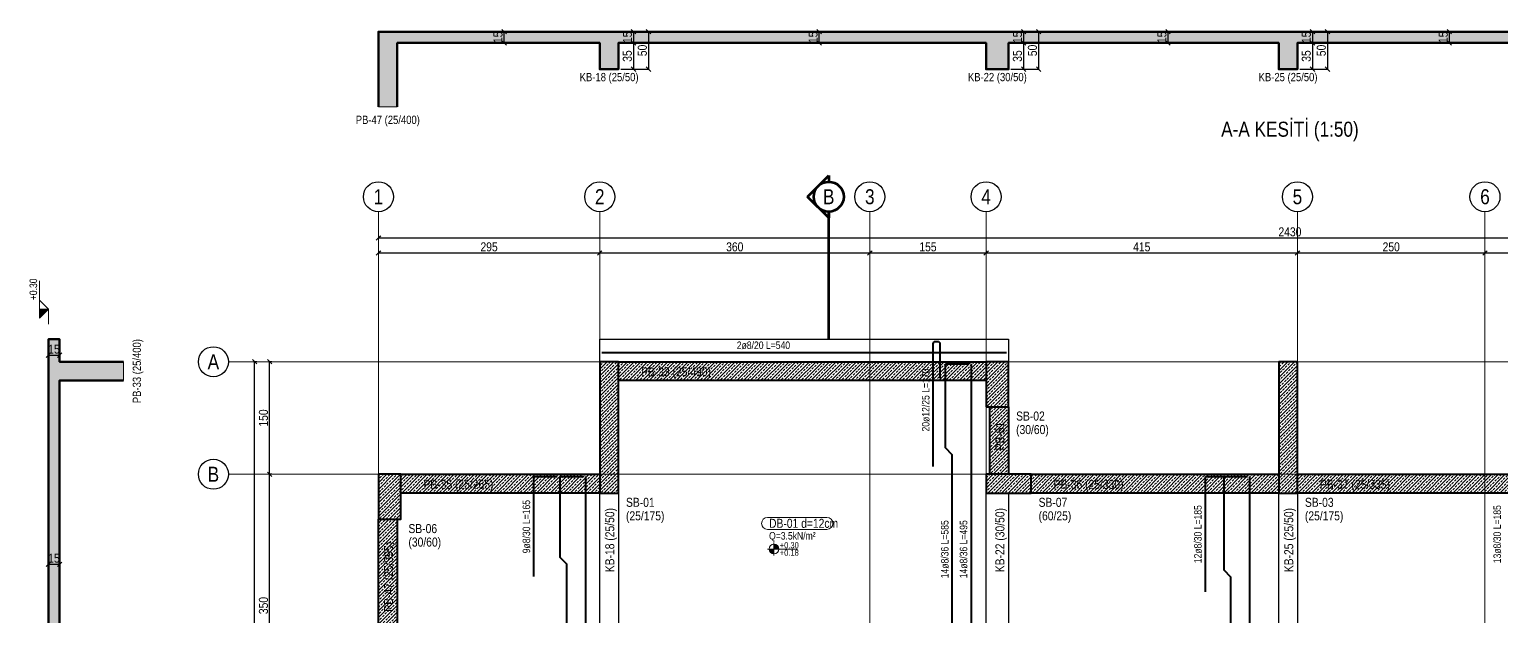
# Model space of a CAD drawing. Header units: millimetres. Extents: x 1379 to 4554, y 556 to 2850.
# Drawn here: x 1379 to 3341, y 2045 to 2827 of the extents above; entities that cross this region are included whole.
import ezdxf
from ezdxf.enums import TextEntityAlignment as Align

# ---------------------------------------------------------------- set-up
doc = ezdxf.new("R2010")
doc.units = ezdxf.units.MM
doc.linetypes.add('DASHED', pattern=[0.75, 0.5, -0.25])
for name, color, linetype, lineweight in [('AKS BALONU (BEYKENT)', 7, 'Continuous', 30), ('AKS CIZGISI (BEYKENT)', 252, 'DASHED', 20), ('AKS OLCU (BEYKENT)', 6, 'Continuous', 18), ('AKS YAZISI (BEYKENT)', 3, 'Continuous', 20), ('DONATI (BEYKENT)', 4, 'Continuous', 40), ('DONATI YAZISI (BEYKENT)', 3, 'Continuous', 20), ('DOSEME ISMI (BEYKENT)', 9, 'Continuous', 20), ('DOSEME PAFTA (BEYKENT)', 3, 'Continuous', 20), ('KAT SINIRI (BEYKENT)', 41, 'Continuous', 25), ('KESIT (BEYKENT)', 151, 'Continuous', 60), ('KESIT CIZGISI (BEYKENT)', 3, 'Continuous', 50), ('KESIT ISMI (BEYKENT)', 6, 'Continuous', 20), ('KESIT SINIRI (BEYKENT)', 241, 'DASHED', 20), ('KIRIS (BEYKENT)', 2, 'Continuous', 30), ('KIRIS ISMI (BEYKENT)', 40, 'Continuous', 20), ('KOLON (BEYKENT)', 3, 'Continuous', 40), ('KOLON ISMI (BEYKENT)', 91, 'Continuous', 20), ('KOT CIZGISI (BEYKENT)', 7, 'Continuous', 20), ('KOT YAZI (BEYKENT)', 7, 'Continuous', 20), ('OLCU (BEYKENT)', 14, 'Continuous', 20), ('PERDE (BEYKENT)', 6, 'Continuous', 40), ('PERDE ISMI (BEYKENT)', 240, 'Continuous', 20), ('TARAMA (BEYKENT)', 8, 'Continuous', 15), ('YUK YAZISI (BEYKENT)', 140, 'Continuous', 20)]:
    doc.layers.add(name, color=color, linetype=linetype, lineweight=lineweight)
doc.styles.add('DONATI YAZISI (BEYKENT)', font='')
doc.styles.add('YAZI (BEYKENT)', font='')
doc.styles.get('DONATI YAZISI (BEYKENT)').set_extended_font_data('Bahnschrift Light Condensed')
doc.styles.get('YAZI (BEYKENT)').set_extended_font_data('Bahnschrift Light Condensed')
doc.dimstyles.new('AKS_OLCU', dxfattribs={"dimtxt": 12, "dimasz": 3, "dimexe": 0.18, "dimexo": 3, "dimgap": 2, "dimtad": 1, "dimdec": 0, "dimrnd": 0.5, "dimzin": 12, "dimdsep": 46, "dimtxsty": 'YAZI (BEYKENT)', "dimtsz": 3, "dimcen": 0.09, "dimclrt": 7, "dimadec": 0, "dimazin": 0, "dimtfac": 1, "dimtdec": 4, "dimtix": 1, "dimtmove": 0, "dimatfit": 3, "dimfxl": 1, "dimtolj": 1, "dimtzin": 0, "dimarcsym": 0})
doc.dimstyles.new('PLAN_OLCU', dxfattribs={"dimtxt": 12, "dimasz": 3, "dimexe": 0.18, "dimexo": 3, "dimgap": 2, "dimtad": 1, "dimdec": 0, "dimrnd": 0.5, "dimzin": 12, "dimdsep": 46, "dimtxsty": 'YAZI (BEYKENT)', "dimtsz": 3, "dimcen": 0.09, "dimclrt": 7, "dimadec": 0, "dimazin": 0, "dimtfac": 1, "dimtdec": 4, "dimtix": 1, "dimtmove": 0, "dimatfit": 3, "dimfxl": 1, "dimtolj": 1, "dimtzin": 0, "dimarcsym": 0})
pattern_1 = [(45, (-63964.3465, -21549.063), (-4.49012806, 4.49012806), []), (45, (-63959.8563, -21549.063), (-4.49012806, 4.49012806), [3.175, -1.5875])]

# ---------------------------------------------------------------- blocks, each defined once
blk = doc.blocks.new('*D88')
at = {"layer": 'Defpoints', "color": 0, "transparency": 16777216}
for p in [(2164.4, 2824.4), (2164.4, 2809.4), (2184.4, 2809.4)]:
    blk.add_point(p, dxfattribs=at)
at = {"layer": 'OLCU (BEYKENT)', "color": 0, "lineweight": -2, "transparency": 16777216}
for p, q in [((2187.4, 2821.4), (2181.4, 2827.4)), ((2167.4, 2824.4), (2184.5, 2824.4)), ((2167.4, 2809.4), (2184.5, 2809.4)), ((2187.4, 2806.4), (2181.4, 2812.4)), ((2184.4, 2824.4), (2184.4, 2809.4))]:
    blk.add_line(p, q, dxfattribs=at)
at = {"layer": 'OLCU (BEYKENT)', "color": 7, "lineweight": 20, "transparency": 16777216, "insert": (2176.3, 2816.9), "char_height": 12, "attachment_point": 5, "rotation": 90, "style": 'YAZI (BEYKENT)'}
blk.add_mtext('\\A1;15', dxfattribs=at)
blk = doc.blocks.new('*D89')
at = {"layer": 'Defpoints', "color": 0, "transparency": 16777216}
for p in [(2164.4, 2809.4), (2164.4, 2774.4), (2184.4, 2774.4)]:
    blk.add_point(p, dxfattribs=at)
at = {"layer": 'OLCU (BEYKENT)', "color": 0, "lineweight": -2, "transparency": 16777216}
for p, q in [((2167.4, 2809.4), (2184.5, 2809.4)), ((2187.4, 2806.4), (2181.4, 2812.4)), ((2184.4, 2809.4), (2184.4, 2774.4)), ((2167.4, 2774.4), (2184.5, 2774.4)), ((2187.4, 2771.4), (2181.4, 2777.4))]:
    blk.add_line(p, q, dxfattribs=at)
at = {"layer": 'OLCU (BEYKENT)', "color": 7, "lineweight": 20, "transparency": 16777216, "insert": (2176.2, 2791.9), "char_height": 12, "attachment_point": 5, "rotation": 90, "style": 'YAZI (BEYKENT)'}
blk.add_mtext('\\A1;35', dxfattribs=at)
blk = doc.blocks.new('*D90')
at = {"layer": 'Defpoints', "color": 0, "transparency": 16777216}
for p in [(2164.4, 2824.4), (2164.4, 2774.4), (2204.4, 2774.4)]:
    blk.add_point(p, dxfattribs=at)
at = {"layer": 'OLCU (BEYKENT)', "color": 0, "lineweight": -2, "transparency": 16777216}
for p, q in [((2207.4, 2821.4), (2201.4, 2827.4)), ((2167.4, 2824.4), (2204.5, 2824.4)), ((2204.4, 2824.4), (2204.4, 2774.4)), ((2167.4, 2774.4), (2204.5, 2774.4)), ((2207.4, 2771.4), (2201.4, 2777.4))]:
    blk.add_line(p, q, dxfattribs=at)
at = {"layer": 'OLCU (BEYKENT)', "color": 7, "lineweight": 20, "transparency": 16777216, "insert": (2196.2, 2799.4), "char_height": 12, "attachment_point": 5, "rotation": 90, "style": 'YAZI (BEYKENT)'}
blk.add_mtext('\\A1;50', dxfattribs=at)
blk = doc.blocks.new('*D91')
at = {"layer": 'Defpoints', "color": 0, "transparency": 16777216}
for p in [(2684.4, 2824.4), (2684.4, 2809.4), (2704.4, 2809.4)]:
    blk.add_point(p, dxfattribs=at)
at = {"layer": 'OLCU (BEYKENT)', "color": 0, "lineweight": -2, "transparency": 16777216}
for p, q in [((2707.4, 2821.4), (2701.4, 2827.4)), ((2687.4, 2824.4), (2704.5, 2824.4)), ((2687.4, 2809.4), (2704.5, 2809.4)), ((2707.4, 2806.4), (2701.4, 2812.4)), ((2704.4, 2824.4), (2704.4, 2809.4))]:
    blk.add_line(p, q, dxfattribs=at)
at = {"layer": 'OLCU (BEYKENT)', "color": 7, "lineweight": 20, "transparency": 16777216, "insert": (2696.3, 2816.9), "char_height": 12, "attachment_point": 5, "rotation": 90, "style": 'YAZI (BEYKENT)'}
blk.add_mtext('\\A1;15', dxfattribs=at)
blk = doc.blocks.new('*D92')
at = {"layer": 'Defpoints', "color": 0, "transparency": 16777216}
for p in [(2684.4, 2809.4), (2684.4, 2774.4), (2704.4, 2774.4)]:
    blk.add_point(p, dxfattribs=at)
at = {"layer": 'OLCU (BEYKENT)', "color": 0, "lineweight": -2, "transparency": 16777216}
for p, q in [((2687.4, 2809.4), (2704.5, 2809.4)), ((2707.4, 2806.4), (2701.4, 2812.4)), ((2704.4, 2809.4), (2704.4, 2774.4)), ((2687.4, 2774.4), (2704.5, 2774.4)), ((2707.4, 2771.4), (2701.4, 2777.4))]:
    blk.add_line(p, q, dxfattribs=at)
at = {"layer": 'OLCU (BEYKENT)', "color": 7, "lineweight": 20, "transparency": 16777216, "insert": (2696.2, 2791.9), "char_height": 12, "attachment_point": 5, "rotation": 90, "style": 'YAZI (BEYKENT)'}
blk.add_mtext('\\A1;35', dxfattribs=at)
blk = doc.blocks.new('*D93')
at = {"layer": 'Defpoints', "color": 0, "transparency": 16777216}
for p in [(2684.4, 2824.4), (2684.4, 2774.4), (2724.4, 2774.4)]:
    blk.add_point(p, dxfattribs=at)
at = {"layer": 'OLCU (BEYKENT)', "color": 0, "lineweight": -2, "transparency": 16777216}
for p, q in [((2727.4, 2821.4), (2721.4, 2827.4)), ((2687.4, 2824.4), (2724.5, 2824.4)), ((2724.4, 2824.4), (2724.4, 2774.4)), ((2687.4, 2774.4), (2724.5, 2774.4)), ((2727.4, 2771.4), (2721.4, 2777.4))]:
    blk.add_line(p, q, dxfattribs=at)
at = {"layer": 'OLCU (BEYKENT)', "color": 7, "lineweight": 20, "transparency": 16777216, "insert": (2716.2, 2799.4), "char_height": 12, "attachment_point": 5, "rotation": 90, "style": 'YAZI (BEYKENT)'}
blk.add_mtext('\\A1;50', dxfattribs=at)
blk = doc.blocks.new('*D94')
at = {"layer": 'Defpoints', "color": 0, "transparency": 16777216}
for p in [(3069.4, 2824.4), (3069.4, 2809.4), (3089.4, 2809.4)]:
    blk.add_point(p, dxfattribs=at)
at = {"layer": 'OLCU (BEYKENT)', "color": 0, "lineweight": -2, "transparency": 16777216}
for p, q in [((3092.4, 2821.4), (3086.4, 2827.4)), ((3072.4, 2824.4), (3089.5, 2824.4)), ((3072.4, 2809.4), (3089.5, 2809.4)), ((3092.4, 2806.4), (3086.4, 2812.4)), ((3089.4, 2824.4), (3089.4, 2809.4))]:
    blk.add_line(p, q, dxfattribs=at)
at = {"layer": 'OLCU (BEYKENT)', "color": 7, "lineweight": 20, "transparency": 16777216, "insert": (3081.3, 2816.9), "char_height": 12, "attachment_point": 5, "rotation": 90, "style": 'YAZI (BEYKENT)'}
blk.add_mtext('\\A1;15', dxfattribs=at)
blk = doc.blocks.new('*D95')
at = {"layer": 'Defpoints', "color": 0, "transparency": 16777216}
for p in [(3069.4, 2809.4), (3069.4, 2774.4), (3089.4, 2774.4)]:
    blk.add_point(p, dxfattribs=at)
at = {"layer": 'OLCU (BEYKENT)', "color": 0, "lineweight": -2, "transparency": 16777216}
for p, q in [((3072.4, 2809.4), (3089.5, 2809.4)), ((3092.4, 2806.4), (3086.4, 2812.4)), ((3089.4, 2809.4), (3089.4, 2774.4)), ((3072.4, 2774.4), (3089.5, 2774.4)), ((3092.4, 2771.4), (3086.4, 2777.4))]:
    blk.add_line(p, q, dxfattribs=at)
at = {"layer": 'OLCU (BEYKENT)', "color": 7, "lineweight": 20, "transparency": 16777216, "insert": (3081.2, 2791.9), "char_height": 12, "attachment_point": 5, "rotation": 90, "style": 'YAZI (BEYKENT)'}
blk.add_mtext('\\A1;35', dxfattribs=at)
blk = doc.blocks.new('*D96')
at = {"layer": 'Defpoints', "color": 0, "transparency": 16777216}
for p in [(3069.4, 2824.4), (3069.4, 2774.4), (3109.4, 2774.4)]:
    blk.add_point(p, dxfattribs=at)
at = {"layer": 'OLCU (BEYKENT)', "color": 0, "lineweight": -2, "transparency": 16777216}
for p, q in [((3112.4, 2821.4), (3106.4, 2827.4)), ((3072.4, 2824.4), (3109.5, 2824.4)), ((3109.4, 2824.4), (3109.4, 2774.4)), ((3072.4, 2774.4), (3109.5, 2774.4)), ((3112.4, 2771.4), (3106.4, 2777.4))]:
    blk.add_line(p, q, dxfattribs=at)
at = {"layer": 'OLCU (BEYKENT)', "color": 7, "lineweight": 20, "transparency": 16777216, "insert": (3101.2, 2799.4), "char_height": 12, "attachment_point": 5, "rotation": 90, "style": 'YAZI (BEYKENT)'}
blk.add_mtext('\\A1;50', dxfattribs=at)
blk = doc.blocks.new('*D103')
at = {"layer": 'Defpoints', "color": 0, "transparency": 16777216}
for p in [(2411.9, 2824.4), (2411.9, 2809.4), (2431.9, 2824.4)]:
    blk.add_point(p, dxfattribs=at)
at = {"layer": 'OLCU (BEYKENT)', "color": 0, "lineweight": -2, "transparency": 16777216}
for p, q in [((2434.9, 2821.4), (2428.9, 2827.4)), ((2414.9, 2824.4), (2432, 2824.4)), ((2414.9, 2809.4), (2432, 2809.4)), ((2434.9, 2806.4), (2428.9, 2812.4)), ((2431.9, 2809.4), (2431.9, 2824.4))]:
    blk.add_line(p, q, dxfattribs=at)
at = {"layer": 'OLCU (BEYKENT)', "color": 7, "lineweight": 20, "transparency": 16777216, "insert": (2423.8, 2816.9), "char_height": 12, "attachment_point": 5, "rotation": 90, "style": 'YAZI (BEYKENT)'}
blk.add_mtext('\\A1;15', dxfattribs=at)
blk = doc.blocks.new('*D105')
at = {"layer": 'Defpoints', "color": 0, "transparency": 16777216}
for p in [(1991.9, 2824.4), (1991.9, 2809.4), (2011.9, 2824.4)]:
    blk.add_point(p, dxfattribs=at)
at = {"layer": 'OLCU (BEYKENT)', "color": 0, "lineweight": -2, "transparency": 16777216}
for p, q in [((2014.9, 2821.4), (2008.9, 2827.4)), ((1994.9, 2824.4), (2012, 2824.4)), ((1994.9, 2809.4), (2012, 2809.4)), ((2014.9, 2806.4), (2008.9, 2812.4)), ((2011.9, 2809.4), (2011.9, 2824.4))]:
    blk.add_line(p, q, dxfattribs=at)
at = {"layer": 'OLCU (BEYKENT)', "color": 7, "lineweight": 20, "transparency": 16777216, "insert": (2003.8, 2816.9), "char_height": 12, "attachment_point": 5, "rotation": 90, "style": 'YAZI (BEYKENT)'}
blk.add_mtext('\\A1;15', dxfattribs=at)
blk = doc.blocks.new('*D106')
at = {"layer": 'Defpoints', "color": 0, "transparency": 16777216}
for p in [(2876.9, 2824.4), (2876.9, 2809.4), (2896.9, 2824.4)]:
    blk.add_point(p, dxfattribs=at)
at = {"layer": 'OLCU (BEYKENT)', "color": 0, "lineweight": -2, "transparency": 16777216}
for p, q in [((2899.9, 2821.4), (2893.9, 2827.4)), ((2879.9, 2824.4), (2897, 2824.4)), ((2879.9, 2809.4), (2897, 2809.4)), ((2899.9, 2806.4), (2893.9, 2812.4)), ((2896.9, 2809.4), (2896.9, 2824.4))]:
    blk.add_line(p, q, dxfattribs=at)
at = {"layer": 'OLCU (BEYKENT)', "color": 7, "lineweight": 20, "transparency": 16777216, "insert": (2888.8, 2816.9), "char_height": 12, "attachment_point": 5, "rotation": 90, "style": 'YAZI (BEYKENT)'}
blk.add_mtext('\\A1;15', dxfattribs=at)
blk = doc.blocks.new('*D107')
at = {"layer": 'Defpoints', "color": 0, "transparency": 16777216}
for p in [(3251.9, 2824.4), (3251.9, 2809.4), (3271.9, 2824.4)]:
    blk.add_point(p, dxfattribs=at)
at = {"layer": 'OLCU (BEYKENT)', "color": 0, "lineweight": -2, "transparency": 16777216}
for p, q in [((3274.9, 2821.4), (3268.9, 2827.4)), ((3254.9, 2824.4), (3272, 2824.4)), ((3254.9, 2809.4), (3272, 2809.4)), ((3274.9, 2806.4), (3268.9, 2812.4)), ((3271.9, 2809.4), (3271.9, 2824.4))]:
    blk.add_line(p, q, dxfattribs=at)
at = {"layer": 'OLCU (BEYKENT)', "color": 7, "lineweight": 20, "transparency": 16777216, "insert": (3263.8, 2816.9), "char_height": 12, "attachment_point": 5, "rotation": 90, "style": 'YAZI (BEYKENT)'}
blk.add_mtext('\\A1;15', dxfattribs=at)
blk = doc.blocks.new('*D118')
at = {"layer": 'Defpoints', "color": 0, "transparency": 16777216}
for p in [(1404.4, 2134.4), (1419.4, 2134.4), (1419.4, 2114.4)]:
    blk.add_point(p, dxfattribs=at)
at = {"layer": 'OLCU (BEYKENT)', "color": 0, "lineweight": -2, "transparency": 16777216}
for p, q in [((1404.4, 2131.4), (1404.4, 2114.2)), ((1419.4, 2131.4), (1419.4, 2114.2)), ((1401.4, 2111.4), (1407.4, 2117.4)), ((1404.4, 2114.4), (1419.4, 2114.4)), ((1416.4, 2111.4), (1422.4, 2117.4))]:
    blk.add_line(p, q, dxfattribs=at)
at = {"layer": 'OLCU (BEYKENT)', "color": 7, "lineweight": 20, "transparency": 16777216, "insert": (1411.9, 2122.5), "char_height": 12, "attachment_point": 5, "style": 'YAZI (BEYKENT)'}
blk.add_mtext('\\A1;15', dxfattribs=at)
blk = doc.blocks.new('*D122')
at = {"layer": 'Defpoints', "color": 0, "transparency": 16777216}
for p in [(1404.4, 2413.1), (1419.4, 2413.1), (1419.4, 2393.1)]:
    blk.add_point(p, dxfattribs=at)
at = {"layer": 'OLCU (BEYKENT)', "color": 0, "lineweight": -2, "transparency": 16777216}
for p, q in [((1401.4, 2390.1), (1407.4, 2396.1)), ((1404.4, 2410.1), (1404.4, 2392.9)), ((1416.4, 2390.1), (1422.4, 2396.1)), ((1419.4, 2410.1), (1419.4, 2392.9)), ((1404.4, 2393.1), (1419.4, 2393.1))]:
    blk.add_line(p, q, dxfattribs=at)
at = {"layer": 'OLCU (BEYKENT)', "color": 7, "lineweight": 20, "transparency": 16777216, "insert": (1411.9, 2401.2), "char_height": 12, "attachment_point": 5, "style": 'YAZI (BEYKENT)'}
blk.add_mtext('\\A1;15', dxfattribs=at)
blk = doc.blocks.new('*D124')
at = {"layer": 'AKS OLCU (BEYKENT)', "color": 0, "lineweight": -2, "transparency": 16777216}
for p, q in [((1841.4, 2546.4), (1847.4, 2552.4)), ((1844.4, 2552.4), (1844.4, 2549.6)), ((4271.4, 2546.4), (4277.4, 2552.4)), ((4274.4, 2552.4), (4274.4, 2549.6)), ((1844.4, 2549.4), (4274.4, 2549.4))]:
    blk.add_line(p, q, dxfattribs=at)
at = {"layer": 'Defpoints', "color": 0, "transparency": 16777216}
for p in [(1844.4, 2549.4), (4274.4, 2549.4), (4274.4, 2549.4)]:
    blk.add_point(p, dxfattribs=at)
at = {"layer": 'AKS OLCU (BEYKENT)', "color": 7, "transparency": 16777216, "insert": (3059.4, 2557.5), "char_height": 12, "attachment_point": 5, "style": 'YAZI (BEYKENT)'}
blk.add_mtext('\\A1;2430', dxfattribs=at)
blk = doc.blocks.new('*D125')
at = {"layer": 'AKS OLCU (BEYKENT)', "color": 0, "lineweight": -2, "transparency": 16777216}
for p, q in [((1841.4, 2526.4), (1847.4, 2532.4)), ((1844.4, 2532.4), (1844.4, 2529.6)), ((2136.4, 2526.4), (2142.4, 2532.4)), ((2139.4, 2532.4), (2139.4, 2529.6)), ((1844.4, 2529.4), (2139.4, 2529.4))]:
    blk.add_line(p, q, dxfattribs=at)
at = {"layer": 'Defpoints', "color": 0, "transparency": 16777216}
for p in [(1844.4, 2529.4), (2139.4, 2529.4), (2139.4, 2529.4)]:
    blk.add_point(p, dxfattribs=at)
at = {"layer": 'AKS OLCU (BEYKENT)', "color": 7, "transparency": 16777216, "insert": (1991.9, 2537.5), "char_height": 12, "attachment_point": 5, "style": 'YAZI (BEYKENT)'}
blk.add_mtext('\\A1;295', dxfattribs=at)
blk = doc.blocks.new('*D126')
at = {"layer": 'AKS OLCU (BEYKENT)', "color": 0, "lineweight": -2, "transparency": 16777216}
for p, q in [((2136.4, 2526.4), (2142.4, 2532.4)), ((2139.4, 2532.4), (2139.4, 2529.6)), ((2496.4, 2526.4), (2502.4, 2532.4)), ((2499.4, 2532.4), (2499.4, 2529.6)), ((2139.4, 2529.4), (2499.4, 2529.4))]:
    blk.add_line(p, q, dxfattribs=at)
at = {"layer": 'Defpoints', "color": 0, "transparency": 16777216}
for p in [(2139.4, 2529.4), (2499.4, 2529.4), (2499.4, 2529.4)]:
    blk.add_point(p, dxfattribs=at)
at = {"layer": 'AKS OLCU (BEYKENT)', "color": 7, "transparency": 16777216, "insert": (2319.4, 2537.5), "char_height": 12, "attachment_point": 5, "style": 'YAZI (BEYKENT)'}
blk.add_mtext('\\A1;360', dxfattribs=at)
blk = doc.blocks.new('*D127')
at = {"layer": 'AKS OLCU (BEYKENT)', "color": 0, "lineweight": -2, "transparency": 16777216}
for p, q in [((2496.4, 2526.4), (2502.4, 2532.4)), ((2499.4, 2532.4), (2499.4, 2529.6)), ((2651.4, 2526.4), (2657.4, 2532.4)), ((2654.4, 2532.4), (2654.4, 2529.6)), ((2499.4, 2529.4), (2654.4, 2529.4))]:
    blk.add_line(p, q, dxfattribs=at)
at = {"layer": 'Defpoints', "color": 0, "transparency": 16777216}
for p in [(2499.4, 2529.4), (2654.4, 2529.4), (2654.4, 2529.4)]:
    blk.add_point(p, dxfattribs=at)
at = {"layer": 'AKS OLCU (BEYKENT)', "color": 7, "transparency": 16777216, "insert": (2576.9, 2537.5), "char_height": 12, "attachment_point": 5, "style": 'YAZI (BEYKENT)'}
blk.add_mtext('\\A1;155', dxfattribs=at)
blk = doc.blocks.new('*D128')
at = {"layer": 'AKS OLCU (BEYKENT)', "color": 0, "lineweight": -2, "transparency": 16777216}
for p, q in [((2651.4, 2526.4), (2657.4, 2532.4)), ((2654.4, 2532.4), (2654.4, 2529.6)), ((3066.4, 2526.4), (3072.4, 2532.4)), ((3069.4, 2532.4), (3069.4, 2529.6)), ((2654.4, 2529.4), (3069.4, 2529.4))]:
    blk.add_line(p, q, dxfattribs=at)
at = {"layer": 'Defpoints', "color": 0, "transparency": 16777216}
for p in [(2654.4, 2529.4), (3069.4, 2529.4), (3069.4, 2529.4)]:
    blk.add_point(p, dxfattribs=at)
at = {"layer": 'AKS OLCU (BEYKENT)', "color": 7, "transparency": 16777216, "insert": (2861.9, 2537.5), "char_height": 12, "attachment_point": 5, "style": 'YAZI (BEYKENT)'}
blk.add_mtext('\\A1;415', dxfattribs=at)
blk = doc.blocks.new('*D129')
at = {"layer": 'AKS OLCU (BEYKENT)', "color": 0, "lineweight": -2, "transparency": 16777216}
for p, q in [((3066.4, 2526.4), (3072.4, 2532.4)), ((3069.4, 2532.4), (3069.4, 2529.6)), ((3316.4, 2526.4), (3322.4, 2532.4)), ((3319.4, 2532.4), (3319.4, 2529.6)), ((3069.4, 2529.4), (3319.4, 2529.4))]:
    blk.add_line(p, q, dxfattribs=at)
at = {"layer": 'Defpoints', "color": 0, "transparency": 16777216}
for p in [(3069.4, 2529.4), (3319.4, 2529.4), (3319.4, 2529.4)]:
    blk.add_point(p, dxfattribs=at)
at = {"layer": 'AKS OLCU (BEYKENT)', "color": 7, "transparency": 16777216, "insert": (3194.4, 2537.5), "char_height": 12, "attachment_point": 5, "style": 'YAZI (BEYKENT)'}
blk.add_mtext('\\A1;250', dxfattribs=at)
blk = doc.blocks.new('*D130')
at = {"layer": 'AKS OLCU (BEYKENT)', "color": 0, "lineweight": -2, "transparency": 16777216}
for p, q in [((3316.4, 2526.4), (3322.4, 2532.4)), ((3319.4, 2532.4), (3319.4, 2529.6)), ((3461.4, 2526.4), (3467.4, 2532.4)), ((3464.4, 2532.4), (3464.4, 2529.6)), ((3319.4, 2529.4), (3464.4, 2529.4))]:
    blk.add_line(p, q, dxfattribs=at)
at = {"layer": 'Defpoints', "color": 0, "transparency": 16777216}
for p in [(3319.4, 2529.4), (3464.4, 2529.4), (3464.4, 2529.4)]:
    blk.add_point(p, dxfattribs=at)
at = {"layer": 'AKS OLCU (BEYKENT)', "color": 7, "transparency": 16777216, "insert": (3391.9, 2537.5), "char_height": 12, "attachment_point": 5, "style": 'YAZI (BEYKENT)'}
blk.add_mtext('\\A1;145', dxfattribs=at)
blk = doc.blocks.new('*D146')
at = {"layer": 'AKS OLCU (BEYKENT)', "color": 0, "lineweight": -2, "transparency": 16777216}
for p, q in [((1682.4, 2381.4), (1676.4, 2387.4)), ((1679.4, 804.4), (1679.4, 2384.4)), ((1682.4, 2384.4), (1679.5, 2384.4)), ((1682.4, 801.4), (1676.4, 807.4)), ((1682.4, 804.4), (1679.5, 804.4))]:
    blk.add_line(p, q, dxfattribs=at)
at = {"layer": 'Defpoints', "color": 0, "transparency": 16777216}
for p in [(1679.4, 2384.4), (1679.4, 2384.4), (1679.4, 804.4)]:
    blk.add_point(p, dxfattribs=at)
at = {"layer": 'AKS OLCU (BEYKENT)', "color": 7, "transparency": 16777216, "insert": (1671.2, 1594.4), "char_height": 12, "attachment_point": 5, "rotation": 90, "style": 'YAZI (BEYKENT)'}
blk.add_mtext('\\A1;1580', dxfattribs=at)
blk = doc.blocks.new('*D157')
at = {"layer": 'AKS OLCU (BEYKENT)', "color": 0, "lineweight": -2, "transparency": 16777216}
for p, q in [((1702.4, 2231.4), (1696.4, 2237.4)), ((1699.4, 1884.4), (1699.4, 2234.4)), ((1702.4, 2234.4), (1699.5, 2234.4)), ((1702.4, 1881.4), (1696.4, 1887.4)), ((1702.4, 1884.4), (1699.5, 1884.4))]:
    blk.add_line(p, q, dxfattribs=at)
at = {"layer": 'Defpoints', "color": 0, "transparency": 16777216}
for p in [(1699.4, 2234.4), (1699.4, 2234.4), (1699.4, 1884.4)]:
    blk.add_point(p, dxfattribs=at)
at = {"layer": 'AKS OLCU (BEYKENT)', "color": 7, "transparency": 16777216, "insert": (1691.2, 2059.4), "char_height": 12, "attachment_point": 5, "rotation": 90, "style": 'YAZI (BEYKENT)'}
blk.add_mtext('\\A1;350', dxfattribs=at)
blk = doc.blocks.new('*D158')
at = {"layer": 'AKS OLCU (BEYKENT)', "color": 0, "lineweight": -2, "transparency": 16777216}
for p, q in [((1702.4, 2381.4), (1696.4, 2387.4)), ((1699.4, 2234.4), (1699.4, 2384.4)), ((1702.4, 2384.4), (1699.5, 2384.4)), ((1702.4, 2231.4), (1696.4, 2237.4)), ((1702.4, 2234.4), (1699.5, 2234.4))]:
    blk.add_line(p, q, dxfattribs=at)
at = {"layer": 'Defpoints', "color": 0, "transparency": 16777216}
for p in [(1699.4, 2384.4), (1699.4, 2384.4), (1699.4, 2234.4)]:
    blk.add_point(p, dxfattribs=at)
at = {"layer": 'AKS OLCU (BEYKENT)', "color": 7, "transparency": 16777216, "insert": (1691.2, 2309.4), "char_height": 12, "attachment_point": 5, "rotation": 90, "style": 'YAZI (BEYKENT)'}
blk.add_mtext('\\A1;150', dxfattribs=at)

msp = doc.modelspace()

# ---------------------------------------------------------------- hatches: boundary and pattern name
at = {"layer": 'KOT CIZGISI (BEYKENT)'}
msp.add_hatch(color=250, dxfattribs=at).paths.add_polyline_path([(1404.4, 2454.4), (1392.4, 2442.4), (1392.4, 2454.4)])
at = {"layer": 'KOT CIZGISI (BEYKENT)', "true_color": 0x000000}
h = msp.add_hatch(color=18, dxfattribs=at)
h.dxf.hatch_style = 1
h.paths.add_polyline_path([(2371.6, 2141.2), (2371.6, 2134.7), (2378.1, 2134.7, 0.414214)])
h = msp.add_hatch(color=18, dxfattribs=at)
h.dxf.hatch_style = 1
h.paths.add_polyline_path([(2371.6, 2134.7), (2365.1, 2134.7, 0.414214), (2371.6, 2128.2)])
at = {"layer": 'TARAMA (BEYKENT)'}
h = msp.add_hatch(dxfattribs=at)
h.set_pattern_fill('ANSI33', color=256, style=0)
h.set_pattern_definition(pattern_1)
h.paths.add_polyline_path([(1844.4, 2824.4), (4274.4, 2824.4), (4274.4, 2724.4), (4249.4, 2724.4), (4249.4, 2809.4), (3979.4, 2809.4), (3979.4, 2774.4), (3954.4, 2774.4), (3954.4, 2809.4), (3464.4, 2809.4), (3464.4, 2774.4), (3434.4, 2774.4), (3434.4, 2809.4), (3069.4, 2809.4), (3069.4, 2774.4), (3044.4, 2774.4), (3044.4, 2809.4), (2684.4, 2809.4), (2684.4, 2774.4), (2654.4, 2774.4), (2654.4, 2809.4), (2164.4, 2809.4), (2164.4, 2774.4), (2139.4, 2774.4), (2139.4, 2809.4), (1869.4, 2809.4), (1869.4, 2724.4), (1844.4, 2724.4)])
h = msp.add_hatch(dxfattribs=at)
h.set_pattern_fill('ANSI33', color=256, style=0)
h.set_pattern_definition(pattern_1)
h.paths.add_polyline_path([(1419.4, 829.4), (1504.4, 829.4), (1504.4, 804.4), (1419.4, 804.4), (1419.4, 774.4), (1404.4, 774.4), (1404.4, 2414.4), (1419.4, 2414.4), (1419.4, 2384.4), (1504.4, 2384.4), (1504.4, 2359.4), (1419.4, 2359.4), (1419.4, 1909.4), (1454.4, 1909.4), (1454.4, 1884.4), (1419.4, 1884.4), (1419.4, 1609.4), (1454.4, 1609.4), (1454.4, 1579.4), (1419.4, 1579.4), (1419.4, 1304.4), (1454.4, 1304.4), (1454.4, 1279.4), (1419.4, 1279.4)])
h = msp.add_hatch(dxfattribs=at)
h.set_pattern_fill('ANSI33', color=256, style=0)
h.set_pattern_definition(pattern_1)
h.paths.add_polyline_path([(2139.4, 2209.4), (2164.4, 2209.4), (2164.4, 2384.4), (2139.4, 2384.4)])
h = msp.add_hatch(dxfattribs=at)
h.set_pattern_fill('ANSI33', color=256, style=0)
h.set_pattern_definition(pattern_1)
h.paths.add_polyline_path([(2654.4, 2384.4), (2654.4, 2359.4), (2164.4, 2359.4), (2164.4, 2384.4)])
h = msp.add_hatch(dxfattribs=at)
h.set_pattern_fill('ANSI33', color=256, style=0)
h.set_pattern_definition(pattern_1)
h.paths.add_polyline_path([(2654.4, 2324.4), (2684.4, 2324.4), (2684.4, 2384.4), (2654.4, 2384.4)])
h = msp.add_hatch(dxfattribs=at)
h.set_pattern_fill('ANSI33', color=256, style=0)
h.set_pattern_definition(pattern_1)
h.paths.add_polyline_path([(3044.4, 2209.4), (3069.4, 2209.4), (3069.4, 2384.4), (3044.4, 2384.4)])
h = msp.add_hatch(dxfattribs=at)
h.set_pattern_fill('ANSI33', color=256, style=0)
h.set_pattern_definition(pattern_1)
h.paths.add_polyline_path([(2659.4, 2324.4), (2684.4, 2324.4), (2684.4, 2234.4), (2659.4, 2234.4)])
h = msp.add_hatch(dxfattribs=at)
h.set_pattern_fill('ANSI33', color=256, style=0)
h.set_pattern_definition(pattern_1)
h.paths.add_polyline_path([(1844.4, 2174.4), (1874.4, 2174.4), (1874.4, 2234.4), (1844.4, 2234.4)])
h = msp.add_hatch(dxfattribs=at)
h.set_pattern_fill('ANSI33', color=256, style=0)
h.set_pattern_definition(pattern_1)
h.paths.add_polyline_path([(2139.4, 2234.4), (2139.4, 2209.4), (1874.4, 2209.4), (1874.4, 2234.4)])
h = msp.add_hatch(dxfattribs=at)
h.set_pattern_fill('ANSI33', color=256, style=0)
h.set_pattern_definition(pattern_1)
h.paths.add_polyline_path([(2654.4, 2209.4), (2714.4, 2209.4), (2714.4, 2234.4), (2654.4, 2234.4)])
h = msp.add_hatch(dxfattribs=at)
h.set_pattern_fill('ANSI33', color=256, style=0)
h.set_pattern_definition(pattern_1)
h.paths.add_polyline_path([(3044.4, 2234.4), (3044.4, 2209.4), (2714.4, 2209.4), (2714.4, 2234.4)])
h = msp.add_hatch(dxfattribs=at)
h.set_pattern_fill('ANSI33', color=256, style=0)
h.set_pattern_definition(pattern_1)
h.paths.add_polyline_path([(3404.4, 2234.4), (3404.4, 2209.4), (3069.4, 2209.4), (3069.4, 2234.4)])
h = msp.add_hatch(dxfattribs=at)
h.set_pattern_fill('ANSI33', color=256, style=0)
h.set_pattern_definition(pattern_1)
h.paths.add_polyline_path([(1844.4, 2174.4), (1869.4, 2174.4), (1869.4, 1779.4), (1844.4, 1779.4)])

# ---------------------------------------------------------------- linework, layer by layer
at = {"layer": 'AKS BALONU (BEYKENT)'}
for centre in [(1844.4, 2604.4), (2139.4, 2604.4), (2499.4, 2604.4), (2654.4, 2604.4), (3069.4, 2604.4), (3319.4, 2604.4), (1624.4, 2384.4), (1624.4, 2234.4)]:
    msp.add_circle(centre, 20, dxfattribs=at)
at = {"layer": 'AKS CIZGISI (BEYKENT)'}
for p, q in [((1844.4, 604.4), (1844.4, 2584.4)), ((2139.4, 604.4), (2139.4, 2584.4)), ((2499.4, 604.4), (2499.4, 2584.4)), ((2654.4, 604.4), (2654.4, 2584.4)), ((3069.4, 604.4), (3069.4, 2584.4)), ((3319.4, 604.4), (3319.4, 2584.4)), ((1644.4, 2384.4), (4474.4, 2384.4)), ((1644.4, 2234.4), (4474.4, 2234.4))]:
    msp.add_line(p, q, dxfattribs=at)
at = {"layer": 'DONATI (BEYKENT)'}
for points in [[(2681.4, 2396.4), (2142.4, 2396.4)], [(2634.3, 2381.4), (2634.3, 1887.4)], [(2120.6, 2231.4), (2120.6, 1757.4)], [(3005.7, 2231.4), (3005.7, 1672.4)]]:
    msp.add_lwpolyline(points, dxfattribs=at)
for points in [[(2583.9, 2244.9), (2583.9, 2408.4, -0.414214), (2586.9, 2411.4), (2589.9, 2411.4, -0.414214), (2592.9, 2408.4), (2592.9, 2362.4)], [(2600.3, 1835.9), (2600.3, 1998.8, -0.198912), (2600.8, 1999.8), (2608.9, 2008, 0.198912), (2609.3, 2009), (2609.3, 2259.8, 0.198912), (2608.9, 2260.8), (2600.8, 2269, -0.198912), (2600.3, 2270), (2600.3, 2379.9, -0.414214), (2601.8, 2381.4), (2631.3, 2381.4)], [(2051.6, 2097.9), (2051.6, 2229.9, -0.414214), (2053.1, 2231.4), (2082.6, 2231.4)], [(2086.6, 1715.1), (2086.6, 1864.8, -0.198912), (2087, 1865.8), (2095.1, 1874, 0.198912), (2095.6, 1875), (2095.6, 2113.8, 0.198912), (2095.1, 2114.8), (2087, 2123, -0.198912), (2086.6, 2124), (2086.6, 2229.9, -0.414214), (2088.1, 2231.4), (2117.6, 2231.4)], [(2946.7, 2077.6), (2946.7, 2229.9, -0.414214), (2948.2, 2231.4), (2977.7, 2231.4)], [(2971.7, 1629.9), (2971.7, 1796.8, -0.198912), (2972.1, 1797.8), (2980.2, 1806, 0.198912), (2980.7, 1807), (2980.7, 2096.8, 0.198912), (2980.2, 2097.8), (2972.1, 2106, -0.198912), (2971.7, 2107), (2971.7, 2229.9, -0.414214), (2973.2, 2231.4), (3002.7, 2231.4)]]:
    msp.add_lwpolyline(points, format="xyb", dxfattribs=at)
at = {"layer": 'DOSEME PAFTA (BEYKENT)'}
msp.add_lwpolyline([(2363.1, 2176.9), (2442.2, 2176.9, -1), (2442.2, 2160.9), (2363.1, 2160.9, -1)], format="xyb", close=True, dxfattribs=at)
at = {"layer": 'KAT SINIRI (BEYKENT)'}
msp.add_lwpolyline([(3541.6, 1168.4), (3069.4, 1168.4), (3069.4, 954.4), (2684.4, 954.4), (2684.4, 774.4), (2139.4, 774.4), (2139.4, 954.4), (1844.4, 954.4), (1844.4, 1434.4), (1969.4, 1434.4), (1969.4, 1754.4), (1844.4, 1754.4), (1844.4, 2234.4), (2139.4, 2234.4), (2139.4, 2414.4), (2684.4, 2414.4), (2684.4, 2234.4), (3044.4, 2234.4), (3044.4, 2384.4), (3069.4, 2384.4), (3069.4, 2234.4), (3434.4, 2234.4)], dxfattribs=at)
at = {"layer": 'KESIT (BEYKENT)', "lineweight": 60}
for points in [[(2416.3, 2604.4), (2444.6, 2632.7)], [(2444.6, 2632.7), (2444.6, 2624.4)], [(2444.6, 2576.1), (2416.3, 2604.4)], [(2444.6, 2584.4), (2444.6, 2576.1)]]:
    msp.add_lwpolyline(points, dxfattribs=at)
at = {"layer": 'KESIT (BEYKENT)', "linetype": 'DASHED'}
msp.add_lwpolyline([(2444.6, 2414.4), (2444.6, 2584.4)], dxfattribs=at)
at = {"layer": 'KESIT (BEYKENT)', "lineweight": 60}
msp.add_circle((2444.6, 2604.4), 20, dxfattribs=at)
at = {"layer": 'KESIT CIZGISI (BEYKENT)'}
for points in [[(1844.4, 2724.4), (1844.4, 2824.4), (4274.4, 2824.4), (4274.4, 2724.4)], [(4249.4, 2724.4), (4249.4, 2809.4), (3979.4, 2809.4), (3979.4, 2774.4), (3954.4, 2774.4), (3954.4, 2809.4), (3464.4, 2809.4), (3464.4, 2774.4), (3434.4, 2774.4), (3434.4, 2809.4), (3069.4, 2809.4), (3069.4, 2774.4), (3044.4, 2774.4), (3044.4, 2809.4), (2684.4, 2809.4), (2684.4, 2774.4), (2654.4, 2774.4), (2654.4, 2809.4), (2164.4, 2809.4), (2164.4, 2774.4), (2139.4, 2774.4), (2139.4, 2809.4), (1869.4, 2809.4), (1869.4, 2724.4)], [(1504.4, 804.4), (1419.4, 804.4), (1419.4, 774.4), (1404.4, 774.4), (1404.4, 2414.4), (1419.4, 2414.4), (1419.4, 2384.4), (1504.4, 2384.4)], [(1504.4, 2359.4), (1419.4, 2359.4), (1419.4, 1909.4), (1454.4, 1909.4), (1454.4, 1884.4), (1419.4, 1884.4), (1419.4, 1609.4), (1454.4, 1609.4), (1454.4, 1579.4), (1419.4, 1579.4), (1419.4, 1304.4), (1454.4, 1304.4), (1454.4, 1279.4), (1419.4, 1279.4), (1419.4, 829.4), (1504.4, 829.4)]]:
    msp.add_lwpolyline(points, dxfattribs=at)
at = {"layer": 'KESIT SINIRI (BEYKENT)'}
for points in [[(1844.4, 2724.4), (1869.4, 2724.4)], [(1504.4, 2359.4), (1504.4, 2384.4)]]:
    msp.add_lwpolyline(points, dxfattribs=at)
at = {"layer": 'KIRIS (BEYKENT)'}
for p, q in [((2139.4, 1944.4), (2139.4, 2209.4)), ((2164.4, 2209.4), (2164.4, 1944.4)), ((2654.4, 1944.4), (2654.4, 2209.4)), ((2684.4, 2209.4), (2684.4, 1944.4)), ((3044.4, 1819.4), (3044.4, 2209.4)), ((3069.4, 2209.4), (3069.4, 1819.4))]:
    msp.add_line(p, q, dxfattribs=at)
at = {"layer": 'KOLON (BEYKENT)'}
for points in [[(2139.4, 2209.4), (2164.4, 2209.4), (2164.4, 2384.4), (2139.4, 2384.4)], [(2654.4, 2324.4), (2684.4, 2324.4), (2684.4, 2384.4), (2654.4, 2384.4)], [(3044.4, 2209.4), (3069.4, 2209.4), (3069.4, 2384.4), (3044.4, 2384.4)], [(1844.4, 2174.4), (1874.4, 2174.4), (1874.4, 2234.4), (1844.4, 2234.4)], [(2654.4, 2209.4), (2714.4, 2209.4), (2714.4, 2234.4), (2654.4, 2234.4)]]:
    msp.add_lwpolyline(points, close=True, dxfattribs=at)
at = {"layer": 'KOT CIZGISI (BEYKENT)'}
for p, q in [((1392.4, 2466.4), (1392.4, 2492.4)), ((1392.4, 2442.4), (1392.4, 2466.4)), ((1404.4, 2454.4), (1392.4, 2466.4)), ((1392.4, 2466.4), (1392.4, 2454.4)), ((1404.4, 2434.4), (1404.4, 2454.4)), ((2371.6, 2143.4), (2371.6, 2126)), ((2362.9, 2134.7), (2402.9, 2134.7))]:
    msp.add_line(p, q, dxfattribs=at)
msp.add_lwpolyline([(1404.4, 2454.4), (1392.4, 2442.4), (1392.4, 2454.4)], close=True, dxfattribs=at)
msp.add_circle((2371.6, 2134.7), 6.52, dxfattribs=at)
at = {"layer": 'PERDE (BEYKENT)'}
for points in [[(2654.4, 2384.4), (2654.4, 2359.4), (2164.4, 2359.4), (2164.4, 2384.4)], [(2659.4, 2324.4), (2684.4, 2324.4), (2684.4, 2234.4), (2659.4, 2234.4)], [(2139.4, 2234.4), (2139.4, 2209.4), (1874.4, 2209.4), (1874.4, 2234.4)], [(3044.4, 2234.4), (3044.4, 2209.4), (2714.4, 2209.4), (2714.4, 2234.4)], [(3404.4, 2234.4), (3404.4, 2209.4), (3069.4, 2209.4), (3069.4, 2234.4)], [(1844.4, 2174.4), (1869.4, 2174.4), (1869.4, 1779.4), (1844.4, 1779.4)]]:
    msp.add_lwpolyline(points, close=True, dxfattribs=at)
at = {"layer": 'TARAMA (BEYKENT)'}
msp.add_lwpolyline([(3434.4, 2809.4), (3069.4, 2809.4), (3069.4, 2774.4), (3044.4, 2774.4), (3044.4, 2809.4), (2684.4, 2809.4), (2684.4, 2774.4), (2654.4, 2774.4), (2654.4, 2809.4), (2164.4, 2809.4), (2164.4, 2774.4), (2139.4, 2774.4), (2139.4, 2809.4), (1869.4, 2809.4), (1869.4, 2724.4), (1844.4, 2724.4), (1844.4, 2824.4), (4274.4, 2824.4)], dxfattribs=at)
msp.add_lwpolyline([(1419.4, 829.4), (1504.4, 829.4), (1504.4, 804.4), (1419.4, 804.4), (1419.4, 774.4), (1404.4, 774.4), (1404.4, 2414.4), (1419.4, 2414.4), (1419.4, 2384.4), (1504.4, 2384.4), (1504.4, 2359.4), (1419.4, 2359.4), (1419.4, 1909.4), (1454.4, 1909.4), (1454.4, 1884.4), (1419.4, 1884.4), (1419.4, 1609.4), (1454.4, 1609.4), (1454.4, 1579.4), (1419.4, 1579.4), (1419.4, 1304.4), (1454.4, 1304.4), (1454.4, 1279.4), (1419.4, 1279.4)], close=True, dxfattribs=at)

# ---------------------------------------------------------------- texts
at = {"layer": 'AKS YAZISI (BEYKENT)', "style": 'YAZI (BEYKENT)'}
for s, p in [('1', (1844.4, 2604.4)), ('2', (2139.4, 2604.4)), ('3', (2499.4, 2604.4)), ('4', (2654.4, 2604.4)), ('5', (3069.4, 2604.4)), ('6', (3319.4, 2604.4)), ('A', (1624.4, 2384.4)), ('B', (1624.4, 2234.4))]:
    msp.add_text(s, height=20, dxfattribs=at).set_placement(p, align=Align.MIDDLE_CENTER)
at = {"layer": 'DONATI YAZISI (BEYKENT)', "style": 'DONATI YAZISI (BEYKENT)'}
msp.add_text('2ø8/20 L=540', height=10, dxfattribs=at).set_placement((2357.6, 2406.4), align=Align.MIDDLE_CENTER)
for s, p in [('20ø12/25 L=170', (2573.9, 2333.3)), ('9ø8/30 L=165', (2041.6, 2164.6)), ('12ø8/30 L=185', (2936.7, 2154.5)), ('13ø8/30 L=185', (3335.7, 2154.5)), ('14ø8/36 L=585', (2599.3, 2134.4)), ('14ø8/36 L=495', (2624.3, 2134.4))]:
    msp.add_text(s, height=10, rotation=90, dxfattribs=at).set_placement(p, align=Align.MIDDLE_CENTER)
at = {"layer": 'DOSEME ISMI (BEYKENT)', "style": 'YAZI (BEYKENT)'}
msp.add_text('DB-01 d=12cm', height=12, dxfattribs=at).set_placement((2365.1, 2159.4), align=Align.BOTTOM_LEFT)
at = {"layer": 'KESIT ISMI (BEYKENT)', "lineweight": 20, "style": 'YAZI (BEYKENT)'}
msp.add_text('A-A KESİTİ (1:50)', height=20, dxfattribs=at).set_placement((3059.4, 2704.4), align=Align.TOP_CENTER)
msp.add_text('B', height=20, dxfattribs=at).set_placement((2444.6, 2604.4), align=Align.MIDDLE_CENTER)
at = {"layer": 'KIRIS ISMI (BEYKENT)', "style": 'YAZI (BEYKENT)'}
for s, p in [('KB-18 (25/50)', (2151.9, 2769.4)), ('KB-22 (30/50)', (2669.4, 2769.4)), ('KB-25 (25/50)', (3056.9, 2769.4))]:
    msp.add_text(s, height=11, dxfattribs=at).set_placement(p, align=Align.TOP_CENTER)
for s, p in [('KB-18 (25/50)', (2162.4, 2189.4)), ('KB-22 (30/50)', (2682.4, 2189.4)), ('KB-25 (25/50)', (3067.4, 2189.4))]:
    msp.add_text(s, height=12, rotation=90, dxfattribs=at).set_placement(p, align=Align.BOTTOM_RIGHT)
at = {"layer": 'KOLON ISMI (BEYKENT)', "style": 'YAZI (BEYKENT)'}
for s, p in [('SB-02', (2694.4, 2302.4)), ('(30/60)', (2694.4, 2284.4)), ('SB-01', (2174.4, 2187.4)), ('SB-07', (2724.4, 2187.4)), ('SB-03', (3079.4, 2187.4)), ('(25/175)', (2174.4, 2169.4)), ('(60/25)', (2724.4, 2169.4)), ('(25/175)', (3079.4, 2169.4)), ('SB-06', (1884.4, 2152.4)), ('(30/60)', (1884.4, 2134.4))]:
    msp.add_text(s, height=12, dxfattribs=at).set_placement(p, align=Align.BOTTOM_LEFT)
at = {"layer": 'KOT YAZI (BEYKENT)', "style": 'YAZI (BEYKENT)'}
msp.add_text('+0.30', height=10, rotation=90, dxfattribs=at).set_placement((1392.4, 2466.4), align=Align.BOTTOM_LEFT)
for s, p in [('+0.30', (2379.4, 2133.4)), ('+0.18', (2379.4, 2123.4))]:
    msp.add_text(s, height=8, dxfattribs=at).set_placement(p, align=Align.BOTTOM_LEFT)
at = {"layer": 'PERDE ISMI (BEYKENT)', "style": 'YAZI (BEYKENT)'}
msp.add_text('PB-47 (25/400)', height=11, dxfattribs=at).set_placement((1856.9, 2712.4), align=Align.TOP_CENTER)
msp.add_text('PB-33 (25/400)', height=11, rotation=90, dxfattribs=at).set_placement((1522.4, 2371.9), align=Align.MIDDLE_CENTER)
for s, p in [('PB-33 (25/490)', (2194.4, 2361.4)), ('PB-35 (25/265)', (1904.4, 2211.4)), ('PB-36 (25/330)', (2744.4, 2211.4)), ('PB-37 (25/335)', (3099.4, 2211.4))]:
    msp.add_text(s, height=12, dxfattribs=at).set_placement(p, align=Align.BOTTOM_LEFT)
for s, p in [('PB-51', (2682.4, 2304.4)), ('PB-47 (25/395)', (1867.4, 2144.4))]:
    msp.add_text(s, height=12, rotation=90, dxfattribs=at).set_placement(p, align=Align.BOTTOM_RIGHT)
at = {"layer": 'YUK YAZISI (BEYKENT)', "style": 'YAZI (BEYKENT)'}
msp.add_text('Q=3.5kN/m²', height=10, dxfattribs=at).set_placement((2365.1, 2144.4), align=Align.BOTTOM_LEFT)

# ---------------------------------------------------------------- dimensions: what is measured, and where the dimension line sits
at = {"layer": 'AKS OLCU (BEYKENT)'}
for p1, p2, picture, middle in [((1844.4, 2549.4), (4274.4, 2549.4), '*D124', (3059.4, 2557.5)), ((1844.4, 2529.4), (2139.4, 2529.4), '*D125', (1991.9, 2537.5)), ((2139.4, 2529.4), (2499.4, 2529.4), '*D126', (2319.4, 2537.5)), ((2499.4, 2529.4), (2654.4, 2529.4), '*D127', (2576.9, 2537.5)), ((2654.4, 2529.4), (3069.4, 2529.4), '*D128', (2861.9, 2537.5)), ((3069.4, 2529.4), (3319.4, 2529.4), '*D129', (3194.4, 2537.5)), ((3319.4, 2529.4), (3464.4, 2529.4), '*D130', (3391.9, 2537.5)), ((1679.4, 804.4), (1679.4, 2384.4), '*D146', (1671.2, 1594.4)), ((1699.4, 2234.4), (1699.4, 2384.4), '*D158', (1691.2, 2309.4)), ((1699.4, 1884.4), (1699.4, 2234.4), '*D157', (1691.2, 2059.4))]:
    dim = msp.add_aligned_dim(p1=p1, p2=p2, distance=0, dimstyle='AKS_OLCU', dxfattribs=at)
    dim.commit()
    dim.dimension.update_dxf_attribs({"geometry": picture, "text_midpoint": middle})
at = {"layer": 'OLCU (BEYKENT)', "lineweight": 20}
for p1, p2, distance, picture, middle in [((1991.9, 2809.4), (1991.9, 2824.4), -20, '*D105', (2003.8, 2816.9)), ((2164.4, 2824.4), (2164.4, 2809.4), 20, '*D88', (2176.3, 2816.9)), ((2164.4, 2824.4), (2164.4, 2774.4), 40, '*D90', (2196.2, 2799.4)), ((2411.9, 2809.4), (2411.9, 2824.4), -20, '*D103', (2423.8, 2816.9)), ((2684.4, 2824.4), (2684.4, 2809.4), 20, '*D91', (2696.3, 2816.9)), ((2684.4, 2824.4), (2684.4, 2774.4), 40, '*D93', (2716.2, 2799.4)), ((2876.9, 2809.4), (2876.9, 2824.4), -20, '*D106', (2888.8, 2816.9)), ((3069.4, 2824.4), (3069.4, 2809.4), 20, '*D94', (3081.3, 2816.9)), ((3069.4, 2824.4), (3069.4, 2774.4), 40, '*D96', (3101.2, 2799.4)), ((3251.9, 2809.4), (3251.9, 2824.4), -20, '*D107', (3263.8, 2816.9)), ((2164.4, 2809.4), (2164.4, 2774.4), 20, '*D89', (2176.2, 2791.9)), ((2684.4, 2809.4), (2684.4, 2774.4), 20, '*D92', (2696.2, 2791.9)), ((3069.4, 2809.4), (3069.4, 2774.4), 20, '*D95', (3081.2, 2791.9)), ((1404.4, 2413.1), (1419.4, 2413.1), -20, '*D122', (1411.9, 2401.2)), ((1404.4, 2134.4), (1419.4, 2134.4), -20, '*D118', (1411.9, 2122.5))]:
    dim = msp.add_aligned_dim(p1=p1, p2=p2, distance=distance, dimstyle='PLAN_OLCU', dxfattribs=at)
    dim.commit()
    dim.dimension.update_dxf_attribs({"geometry": picture, "text_midpoint": middle})

doc.saveas('drawing.dxf')
